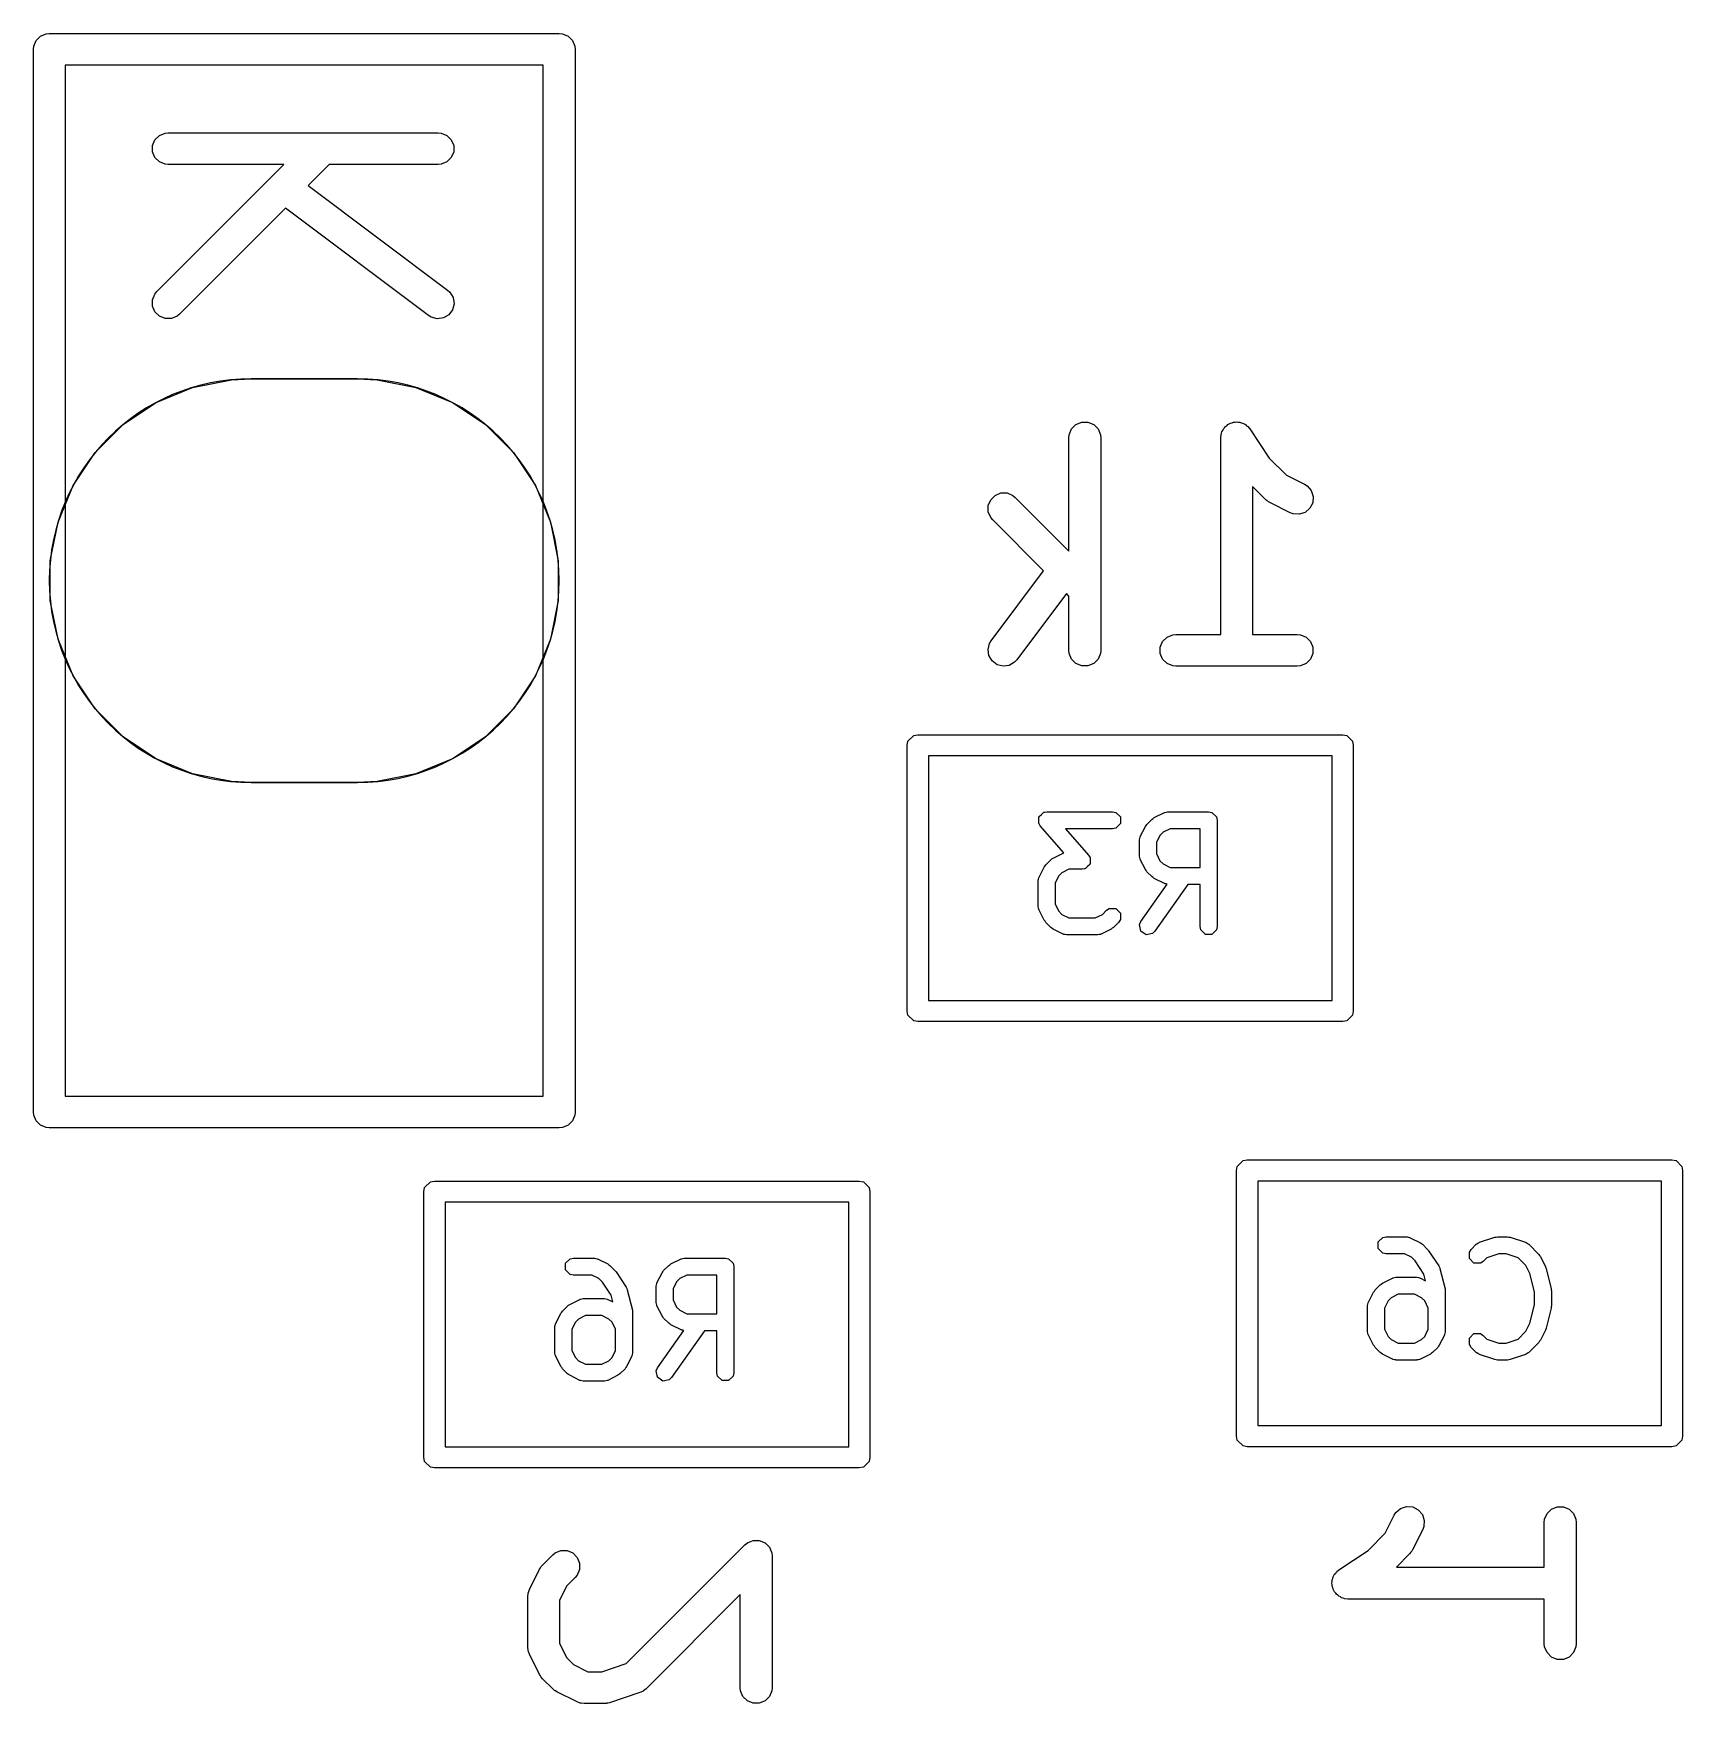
# Model space of a CAD drawing. Extents: x 0.25 to 2.5, y 0.08 to 2.24.
# Drawn here: x 0.627 to 0.9326, y 1.792 to 2.1014 of the extents above; entities that cross this region are included whole.
import ezdxf

# ---------------------------------------------------------------- set-up
doc = ezdxf.new("R2010")
doc.units = 0
doc.header["$MEASUREMENT"] = 0
doc.layers.add('BLACK', color=7, linetype='CONTINUOUS')

msp = doc.modelspace()

# ---------------------------------------------------------------- linework, layer by layer
at = {"layer": 'BLACK', "linetype": 'CONTINUOUS'}
for p, q in [((0.62747, 2.10007), (0.62828, 2.10088)), ((0.62828, 2.10088), (0.62935, 2.10132)), ((0.62935, 2.10132), (0.62992, 2.10138)), ((0.62992, 2.10138), (0.72441, 2.10138)), ((0.72441, 2.10138), (0.72499, 2.10132)), ((0.72499, 2.10132), (0.72605, 2.10088)), ((0.72605, 2.10088), (0.72686, 2.10007)), ((0.62697, 2.09843), (0.62703, 2.099)), ((0.62697, 1.90157), (0.62697, 2.09843)), ((0.62703, 2.099), (0.62747, 2.10007)), ((0.72686, 2.10007), (0.72731, 2.099)), ((0.72731, 2.099), (0.72736, 2.09843)), ((0.72736, 2.09843), (0.72736, 1.90157)), ((0.63287, 2.09547), (0.63287, 1.90453)), ((0.72146, 2.09547), (0.63287, 2.09547)), ((0.72146, 1.90453), (0.72146, 2.09547)), ((0.6495, 2.08166), (0.65032, 2.08248)), ((0.65032, 2.08248), (0.65138, 2.08292)), ((0.65138, 2.08292), (0.65196, 2.08298)), ((0.65196, 2.08298), (0.70196, 2.08298)), ((0.70196, 2.08298), (0.70253, 2.08292)), ((0.70253, 2.08292), (0.7036, 2.08248)), ((0.7036, 2.08248), (0.70441, 2.08166)), ((0.64906, 2.0806), (0.6495, 2.08166)), ((0.64906, 2.07945), (0.64906, 2.0806)), ((0.6495, 2.07838), (0.64906, 2.07945)), ((0.70441, 2.08166), (0.70485, 2.0806)), ((0.70485, 2.07945), (0.70441, 2.07838)), ((0.70485, 2.0806), (0.70485, 2.07945)), ((0.65032, 2.07757), (0.6495, 2.07838)), ((0.64987, 2.05354), (0.6734, 2.07707)), ((0.65138, 2.07713), (0.65032, 2.07757)), ((0.65196, 2.07707), (0.65138, 2.07713)), ((0.6734, 2.07707), (0.65196, 2.07707)), ((0.68175, 2.07707), (0.67788, 2.0732)), ((0.70196, 2.07707), (0.68175, 2.07707)), ((0.70253, 2.07713), (0.70196, 2.07707)), ((0.7036, 2.07757), (0.70253, 2.07713)), ((0.70441, 2.07838), (0.7036, 2.07757)), ((0.67788, 2.0732), (0.70373, 2.05382)), ((0.67366, 2.06898), (0.65405, 2.04937)), ((0.70019, 2.04909), (0.67366, 2.06898)), ((0.64906, 2.05203), (0.6495, 2.05309)), ((0.64906, 2.05088), (0.64906, 2.05203)), ((0.6495, 2.05309), (0.64987, 2.05354)), ((0.70373, 2.05382), (0.70416, 2.05342)), ((0.70416, 2.05342), (0.70474, 2.05243)), ((0.70474, 2.05243), (0.70491, 2.05129)), ((0.6495, 2.04981), (0.64906, 2.05088)), ((0.65032, 2.049), (0.6495, 2.04981)), ((0.65138, 2.04856), (0.65032, 2.049)), ((0.65253, 2.04856), (0.65138, 2.04856)), ((0.6536, 2.049), (0.65253, 2.04856)), ((0.65405, 2.04937), (0.6536, 2.049)), ((0.70068, 2.04879), (0.70019, 2.04909)), ((0.7018, 2.0485), (0.70068, 2.04879)), ((0.70294, 2.04867), (0.7018, 2.0485)), ((0.70393, 2.04925), (0.70294, 2.04867)), ((0.70462, 2.05018), (0.70393, 2.04925)), ((0.70491, 2.05129), (0.70462, 2.05018)), ((0.65647, 2.03579), (0.66366, 2.03722)), ((0.66366, 2.03722), (0.66732, 2.0374)), ((0.66732, 2.0374), (0.68701, 2.0374)), ((0.68701, 2.0374), (0.66732, 2.0374)), ((0.68701, 2.0374), (0.69067, 2.03722)), ((0.69067, 2.03722), (0.69786, 2.03579)), ((0.6436, 2.02891), (0.64969, 2.03299)), ((0.64969, 2.03299), (0.65647, 2.03579)), ((0.69786, 2.03579), (0.70464, 2.03299)), ((0.70464, 2.03299), (0.71074, 2.02891)), ((0.63841, 2.02373), (0.6436, 2.02891)), ((0.71074, 2.02891), (0.71592, 2.02373)), ((0.81886, 2.02646), (0.81892, 2.02704)), ((0.81892, 2.02704), (0.81936, 2.0281)), ((0.81936, 2.0281), (0.82017, 2.02892)), ((0.82017, 2.02892), (0.82124, 2.02936)), ((0.82124, 2.02936), (0.82239, 2.02936)), ((0.82239, 2.02936), (0.82345, 2.02892)), ((0.82345, 2.02892), (0.82427, 2.0281)), ((0.82427, 2.0281), (0.82471, 2.02704)), ((0.82471, 2.02704), (0.82477, 2.02646)), ((0.84698, 2.02647), (0.84704, 2.02704)), ((0.84704, 2.02704), (0.84715, 2.02731)), ((0.84715, 2.02731), (0.84721, 2.0276)), ((0.84721, 2.0276), (0.84737, 2.02784)), ((0.84737, 2.02784), (0.84748, 2.0281)), ((0.84748, 2.0281), (0.84769, 2.02831)), ((0.84769, 2.02831), (0.84785, 2.02855)), ((0.84785, 2.02855), (0.84809, 2.02871)), ((0.84809, 2.02871), (0.8483, 2.02892)), ((0.8483, 2.02892), (0.84857, 2.02903)), ((0.84857, 2.02903), (0.84881, 2.02919)), ((0.84881, 2.02919), (0.84909, 2.02925)), ((0.84909, 2.02925), (0.84936, 2.02936)), ((0.84936, 2.02936), (0.84965, 2.02936)), ((0.84965, 2.02936), (0.84994, 2.02942)), ((0.84994, 2.02942), (0.85022, 2.02936)), ((0.85022, 2.02936), (0.85051, 2.02936)), ((0.85051, 2.02936), (0.85078, 2.02925)), ((0.85078, 2.02925), (0.85107, 2.02919)), ((0.85107, 2.02919), (0.85131, 2.02903)), ((0.85131, 2.02903), (0.85158, 2.02892)), ((0.85158, 2.02892), (0.85178, 2.02871)), ((0.85178, 2.02871), (0.85203, 2.02855)), ((0.85203, 2.02855), (0.85239, 2.02811)), ((0.85239, 2.02811), (0.85239, 2.0281)), ((0.85239, 2.0281), (0.85239, 2.0281)), ((0.85239, 2.0281), (0.85239, 2.0281)), ((0.85239, 2.0281), (0.85598, 2.02272)), ((0.63434, 2.01763), (0.63841, 2.02373)), ((0.71592, 2.02373), (0.71999, 2.01763)), ((0.81886, 2.00547), (0.81886, 2.02646)), ((0.82477, 2.02646), (0.82477, 1.98709)), ((0.84698, 2.02646), (0.84698, 2.02647)), ((0.84698, 2.02647), (0.84698, 2.02647)), ((0.84698, 2.02647), (0.84698, 2.02647)), ((0.84698, 1.99005), (0.84698, 2.02646)), ((0.85598, 2.02272), (0.85918, 2.01952)), ((0.63153, 2.01086), (0.63434, 2.01763)), ((0.71999, 2.01763), (0.7228, 2.01086)), ((0.85535, 2.015), (0.85289, 2.01746)), ((0.85289, 2.01746), (0.85289, 1.99005)), ((0.85918, 2.01952), (0.8625, 2.01786)), ((0.8625, 2.01786), (0.86299, 2.01755)), ((0.86299, 2.01755), (0.86375, 2.01668)), ((0.80392, 2.01392), (0.80436, 2.01498)), ((0.80436, 2.01498), (0.80518, 2.0158)), ((0.80518, 2.0158), (0.80624, 2.01624)), ((0.80624, 2.01624), (0.80739, 2.01624)), ((0.80739, 2.01624), (0.80846, 2.0158)), ((0.80846, 2.0158), (0.8089, 2.01543)), ((0.8089, 2.01543), (0.81886, 2.00547)), ((0.85557, 2.01482), (0.85535, 2.015)), ((0.85562, 2.01476), (0.85557, 2.01482)), ((0.85571, 2.0147), (0.85562, 2.01476)), ((0.85579, 2.01463), (0.85571, 2.0147)), ((0.85587, 2.0146), (0.85579, 2.01463)), ((0.85611, 2.01445), (0.85587, 2.0146)), ((0.85986, 2.01257), (0.85611, 2.01445)), ((0.86403, 2.01444), (0.86352, 2.0134)), ((0.86375, 2.01668), (0.86411, 2.01558)), ((0.86411, 2.01558), (0.86403, 2.01444)), ((0.80392, 2.01276), (0.80392, 2.01392)), ((0.80436, 2.0117), (0.80392, 2.01276)), ((0.80473, 2.01125), (0.80436, 2.0117)), ((0.81417, 2.00181), (0.80473, 2.01125)), ((0.8604, 2.01237), (0.85986, 2.01257)), ((0.86155, 2.01229), (0.8604, 2.01237)), ((0.86265, 2.01265), (0.86155, 2.01229)), ((0.86352, 2.0134), (0.86265, 2.01265)), ((0.6301, 2.00367), (0.63153, 2.01086)), ((0.7228, 2.01086), (0.72423, 2.00367)), ((0.6301, 1.99633), (0.6301, 2.00367)), ((0.72423, 2.00367), (0.72423, 1.99633)), ((0.80445, 1.98887), (0.81417, 2.00181)), ((0.63153, 1.98914), (0.6301, 1.99633)), ((0.72423, 1.99633), (0.7228, 1.98914)), ((0.81838, 1.9976), (0.80918, 1.98532)), ((0.81886, 1.99712), (0.81838, 1.9976)), ((0.81886, 1.98709), (0.81886, 1.99712)), ((0.83623, 1.98873), (0.83705, 1.98955)), ((0.83705, 1.98955), (0.83811, 1.98999)), ((0.83811, 1.98999), (0.83869, 1.99005)), ((0.83869, 1.99005), (0.84698, 1.99005)), ((0.85289, 1.99005), (0.86118, 1.99005)), ((0.86118, 1.99005), (0.86176, 1.98999)), ((0.86176, 1.98999), (0.86282, 1.98955)), ((0.86282, 1.98955), (0.86364, 1.98873)), ((0.63434, 1.98237), (0.63153, 1.98914)), ((0.7228, 1.98914), (0.71999, 1.98237)), ((0.80387, 1.98725), (0.80415, 1.98837)), ((0.80403, 1.98611), (0.80387, 1.98725)), ((0.80415, 1.98837), (0.80445, 1.98887)), ((0.81892, 1.98652), (0.81886, 1.98709)), ((0.81936, 1.98545), (0.81892, 1.98652)), ((0.82471, 1.98652), (0.82427, 1.98545)), ((0.82477, 1.98709), (0.82471, 1.98652)), ((0.83579, 1.98767), (0.83623, 1.98873)), ((0.83579, 1.98652), (0.83579, 1.98767)), ((0.83623, 1.98545), (0.83579, 1.98652)), ((0.86364, 1.98873), (0.86408, 1.98767)), ((0.86408, 1.98652), (0.86364, 1.98545)), ((0.86408, 1.98767), (0.86408, 1.98652)), ((0.80462, 1.98512), (0.80403, 1.98611)), ((0.80554, 1.98443), (0.80462, 1.98512)), ((0.80666, 1.98415), (0.80554, 1.98443)), ((0.8078, 1.98431), (0.80666, 1.98415)), ((0.80879, 1.9849), (0.8078, 1.98431)), ((0.80918, 1.98532), (0.80879, 1.9849)), ((0.82017, 1.98464), (0.81936, 1.98545)), ((0.82124, 1.9842), (0.82017, 1.98464)), ((0.82239, 1.9842), (0.82124, 1.9842)), ((0.82345, 1.98464), (0.82239, 1.9842)), ((0.82427, 1.98545), (0.82345, 1.98464)), ((0.83705, 1.98464), (0.83623, 1.98545)), ((0.83811, 1.9842), (0.83705, 1.98464)), ((0.83869, 1.98414), (0.83811, 1.9842)), ((0.86118, 1.98414), (0.83869, 1.98414)), ((0.86176, 1.9842), (0.86118, 1.98414)), ((0.86282, 1.98464), (0.86176, 1.9842)), ((0.86364, 1.98545), (0.86282, 1.98464)), ((0.63841, 1.97627), (0.63434, 1.98237)), ((0.71999, 1.98237), (0.71592, 1.97627)), ((0.6436, 1.97109), (0.63841, 1.97627)), ((0.71592, 1.97627), (0.71074, 1.97109)), ((0.64969, 1.96701), (0.6436, 1.97109)), ((0.71074, 1.97109), (0.70464, 1.96701)), ((0.78903, 1.97024), (0.79009, 1.97131)), ((0.79009, 1.97131), (0.79085, 1.97146)), ((0.79085, 1.97146), (0.86959, 1.97146)), ((0.86959, 1.97146), (0.87034, 1.97131)), ((0.87034, 1.97131), (0.87141, 1.97024)), ((0.78888, 1.96949), (0.78903, 1.97024)), ((0.78888, 1.92028), (0.78888, 1.96949)), ((0.87141, 1.97024), (0.87156, 1.96949)), ((0.87156, 1.96949), (0.87156, 1.92028)), ((0.65647, 1.96421), (0.64969, 1.96701)), ((0.70464, 1.96701), (0.69786, 1.96421)), ((0.79281, 1.96752), (0.79281, 1.92224)), ((0.86762, 1.96752), (0.79281, 1.96752)), ((0.86762, 1.92224), (0.86762, 1.96752)), ((0.66366, 1.96278), (0.65647, 1.96421)), ((0.66732, 1.9626), (0.66366, 1.96278)), ((0.68701, 1.9626), (0.66732, 1.9626)), ((0.66732, 1.9626), (0.68701, 1.9626)), ((0.69067, 1.96278), (0.68701, 1.9626)), ((0.69786, 1.96421), (0.69067, 1.96278)), ((0.81326, 1.95512), (0.81329, 1.95567)), ((0.81329, 1.95623), (0.81333, 1.95627)), ((0.81329, 1.95567), (0.81329, 1.95623)), ((0.81333, 1.95627), (0.81334, 1.95632)), ((0.81334, 1.95632), (0.81376, 1.95669)), ((0.81376, 1.95669), (0.81415, 1.95708)), ((0.81415, 1.95708), (0.81422, 1.95709)), ((0.81422, 1.95709), (0.81425, 1.95712)), ((0.81425, 1.95712), (0.81431, 1.95711)), ((0.81431, 1.95711), (0.81475, 1.9572)), ((0.81475, 1.9572), (0.82694, 1.9572)), ((0.82694, 1.9572), (0.82754, 1.95708)), ((0.82754, 1.95708), (0.82839, 1.95623)), ((0.82839, 1.95623), (0.82839, 1.95502)), ((0.83332, 1.95486), (0.83426, 1.9558)), ((0.83426, 1.9558), (0.83447, 1.95594)), ((0.83447, 1.95594), (0.83467, 1.9561)), ((0.83467, 1.9561), (0.83654, 1.95703)), ((0.83654, 1.95703), (0.83662, 1.95705)), ((0.83662, 1.95705), (0.83664, 1.95708)), ((0.83664, 1.95708), (0.83689, 1.95713)), ((0.83689, 1.95713), (0.83714, 1.95719)), ((0.83714, 1.95719), (0.83717, 1.95718)), ((0.83717, 1.95718), (0.83725, 1.9572)), ((0.83725, 1.9572), (0.84475, 1.9572)), ((0.84475, 1.9572), (0.84535, 1.95708)), ((0.84535, 1.95708), (0.8462, 1.95623)), ((0.8462, 1.95623), (0.84632, 1.95562)), ((0.84632, 1.95562), (0.84632, 1.93594)), ((0.81329, 1.95506), (0.81326, 1.95512)), ((0.81329, 1.95502), (0.81329, 1.95506)), ((0.81334, 1.95498), (0.81329, 1.95502)), ((0.81356, 1.95459), (0.81334, 1.95498)), ((0.81794, 1.94959), (0.81356, 1.95459)), ((0.82694, 1.95405), (0.81822, 1.95405)), ((0.81822, 1.95405), (0.8225, 1.94916)), ((0.82754, 1.95417), (0.82694, 1.95405)), ((0.82839, 1.95502), (0.82754, 1.95417)), ((0.83199, 1.95223), (0.83204, 1.95248)), ((0.83204, 1.95248), (0.83207, 1.9525)), ((0.83207, 1.9525), (0.83209, 1.95258)), ((0.83209, 1.95258), (0.83303, 1.95445)), ((0.83303, 1.95445), (0.83318, 1.95465)), ((0.83318, 1.95465), (0.83332, 1.95486)), ((0.83573, 1.95282), (0.83507, 1.9515)), ((0.8363, 1.95339), (0.83573, 1.95282)), ((0.83762, 1.95405), (0.8363, 1.95339)), ((0.84317, 1.95405), (0.83762, 1.95405)), ((0.84317, 1.94689), (0.84317, 1.95405)), ((0.81592, 1.9486), (0.81779, 1.94953)), ((0.81779, 1.94953), (0.81787, 1.94955)), ((0.81787, 1.94955), (0.8179, 1.94958)), ((0.8179, 1.94958), (0.81794, 1.94959)), ((0.83192, 1.95187), (0.83194, 1.95195)), ((0.83192, 1.94906), (0.83192, 1.95187)), ((0.83193, 1.95199), (0.83199, 1.95223)), ((0.83194, 1.95195), (0.83193, 1.95199)), ((0.83507, 1.9515), (0.83507, 1.94943)), ((0.83507, 1.94943), (0.83573, 1.94812)), ((0.81334, 1.94508), (0.81428, 1.94695)), ((0.81428, 1.94695), (0.81443, 1.94715)), ((0.81443, 1.94715), (0.81457, 1.94736)), ((0.81457, 1.94736), (0.81551, 1.9483)), ((0.81551, 1.9483), (0.81572, 1.94844)), ((0.81572, 1.94844), (0.81592, 1.9486)), ((0.81887, 1.94655), (0.81756, 1.94589)), ((0.82131, 1.94655), (0.81887, 1.94655)), ((0.82175, 1.94664), (0.82131, 1.94655)), ((0.82182, 1.94663), (0.82175, 1.94664)), ((0.82184, 1.94666), (0.82182, 1.94663)), ((0.82191, 1.94667), (0.82184, 1.94666)), ((0.82231, 1.94706), (0.82191, 1.94667)), ((0.82272, 1.94743), (0.82231, 1.94706)), ((0.8225, 1.94916), (0.82272, 1.94877)), ((0.82272, 1.94877), (0.82277, 1.94873)), ((0.82273, 1.94748), (0.82272, 1.94743)), ((0.82277, 1.94752), (0.82273, 1.94748)), ((0.82277, 1.94873), (0.82277, 1.94869)), ((0.82277, 1.94869), (0.8228, 1.94863)), ((0.8228, 1.94863), (0.82277, 1.94808)), ((0.82277, 1.94808), (0.82277, 1.94752)), ((0.83194, 1.94898), (0.83192, 1.94906)), ((0.83193, 1.94895), (0.83194, 1.94898)), ((0.83199, 1.94871), (0.83193, 1.94895)), ((0.83204, 1.94846), (0.83199, 1.94871)), ((0.83207, 1.94843), (0.83204, 1.94846)), ((0.83209, 1.94836), (0.83207, 1.94843)), ((0.83303, 1.94648), (0.83209, 1.94836)), ((0.83318, 1.94628), (0.83303, 1.94648)), ((0.83332, 1.94607), (0.83318, 1.94628)), ((0.83573, 1.94812), (0.8363, 1.94754)), ((0.8363, 1.94754), (0.83762, 1.94689)), ((0.83762, 1.94689), (0.84317, 1.94689)), ((0.81317, 1.94438), (0.81319, 1.94445)), ((0.81317, 1.93969), (0.81317, 1.94438)), ((0.81318, 1.94449), (0.81325, 1.94473)), ((0.81319, 1.94445), (0.81318, 1.94449)), ((0.81325, 1.94473), (0.81329, 1.94498)), ((0.81329, 1.94498), (0.81332, 1.945)), ((0.81332, 1.945), (0.81334, 1.94508)), ((0.81698, 1.94532), (0.81632, 1.944)), ((0.81632, 1.944), (0.81632, 1.94006)), ((0.81756, 1.94589), (0.81698, 1.94532)), ((0.83221, 1.93684), (0.83705, 1.94376)), ((0.83426, 1.94514), (0.83332, 1.94607)), ((0.83447, 1.945), (0.83426, 1.94514)), ((0.83467, 1.94484), (0.83447, 1.945)), ((0.83654, 1.9439), (0.83467, 1.94484)), ((0.84088, 1.94374), (0.83479, 1.93504)), ((0.83662, 1.94388), (0.83654, 1.9439)), ((0.83664, 1.94386), (0.83662, 1.94388)), ((0.83689, 1.94381), (0.83664, 1.94386)), ((0.83705, 1.94376), (0.83689, 1.94381)), ((0.84317, 1.94374), (0.84088, 1.94374)), ((0.84317, 1.93594), (0.84317, 1.94374)), ((0.81632, 1.94006), (0.81698, 1.93875)), ((0.81319, 1.93961), (0.81317, 1.93969)), ((0.81318, 1.93958), (0.81319, 1.93961)), ((0.81325, 1.93933), (0.81318, 1.93958)), ((0.81329, 1.93909), (0.81325, 1.93933)), ((0.81332, 1.93906), (0.81329, 1.93909)), ((0.81334, 1.93898), (0.81332, 1.93906)), ((0.81428, 1.93711), (0.81334, 1.93898)), ((0.81443, 1.93691), (0.81428, 1.93711)), ((0.81457, 1.9367), (0.81443, 1.93691)), ((0.81698, 1.93875), (0.81756, 1.93817)), ((0.81756, 1.93817), (0.81887, 1.93751)), ((0.81887, 1.93751), (0.82375, 1.93751)), ((0.82375, 1.93751), (0.82507, 1.93817)), ((0.82507, 1.93817), (0.82582, 1.93893)), ((0.82582, 1.93893), (0.82633, 1.93927)), ((0.82633, 1.93927), (0.82754, 1.93927)), ((0.82754, 1.93927), (0.82839, 1.93842)), ((0.82839, 1.93721), (0.82805, 1.9367)), ((0.82839, 1.93842), (0.82839, 1.93721)), ((0.83196, 1.93628), (0.83221, 1.93684)), ((0.81551, 1.93576), (0.81457, 1.9367)), ((0.81572, 1.93562), (0.81551, 1.93576)), ((0.81592, 1.93547), (0.81572, 1.93562)), ((0.81779, 1.93453), (0.81592, 1.93547)), ((0.81787, 1.93451), (0.81779, 1.93453)), ((0.8179, 1.93448), (0.81787, 1.93451)), ((0.81814, 1.93443), (0.8179, 1.93448)), ((0.81839, 1.93437), (0.81814, 1.93443)), ((0.81842, 1.93438), (0.81839, 1.93437)), ((0.8185, 1.93436), (0.81842, 1.93438)), ((0.82412, 1.93436), (0.8185, 1.93436)), ((0.8242, 1.93438), (0.82412, 1.93436)), ((0.82424, 1.93437), (0.8242, 1.93438)), ((0.82448, 1.93443), (0.82424, 1.93437)), ((0.82473, 1.93448), (0.82448, 1.93443)), ((0.82475, 1.93451), (0.82473, 1.93448)), ((0.82483, 1.93453), (0.82475, 1.93451)), ((0.8267, 1.93547), (0.82483, 1.93453)), ((0.8269, 1.93562), (0.8267, 1.93547)), ((0.82711, 1.93576), (0.8269, 1.93562)), ((0.82805, 1.9367), (0.82711, 1.93576)), ((0.83217, 1.93509), (0.83196, 1.93628)), ((0.83316, 1.9344), (0.83217, 1.93509)), ((0.83434, 1.93461), (0.83316, 1.9344)), ((0.83479, 1.93504), (0.83434, 1.93461)), ((0.84329, 1.93534), (0.84317, 1.93594)), ((0.84414, 1.93448), (0.84329, 1.93534)), ((0.84535, 1.93448), (0.84414, 1.93448)), ((0.8462, 1.93534), (0.84535, 1.93448)), ((0.84632, 1.93594), (0.8462, 1.93534)), ((0.79281, 1.92224), (0.86762, 1.92224)), ((0.78903, 1.91952), (0.78888, 1.92028)), ((0.79009, 1.91846), (0.78903, 1.91952)), ((0.79085, 1.91831), (0.79009, 1.91846)), ((0.86959, 1.91831), (0.79085, 1.91831)), ((0.87034, 1.91846), (0.86959, 1.91831)), ((0.87141, 1.91952), (0.87034, 1.91846)), ((0.87156, 1.92028), (0.87141, 1.91952)), ((0.63287, 1.90453), (0.72146, 1.90453)), ((0.62703, 1.901), (0.62697, 1.90157)), ((0.62747, 1.89993), (0.62703, 1.901)), ((0.62828, 1.89912), (0.62747, 1.89993)), ((0.72686, 1.89993), (0.72605, 1.89912)), ((0.72731, 1.901), (0.72686, 1.89993)), ((0.72736, 1.90157), (0.72731, 1.901)), ((0.62935, 1.89868), (0.62828, 1.89912)), ((0.62992, 1.89862), (0.62935, 1.89868)), ((0.72441, 1.89862), (0.62992, 1.89862)), ((0.72499, 1.89868), (0.72441, 1.89862)), ((0.72605, 1.89912), (0.72499, 1.89868)), ((0.8499, 1.89075), (0.85005, 1.8915)), ((0.8499, 1.84154), (0.8499, 1.89075)), ((0.85005, 1.8915), (0.85112, 1.89257)), ((0.85112, 1.89257), (0.85187, 1.89272)), ((0.85187, 1.89272), (0.93061, 1.89272)), ((0.93061, 1.89272), (0.93136, 1.89257)), ((0.93136, 1.89257), (0.93243, 1.8915)), ((0.93243, 1.8915), (0.93258, 1.89075)), ((0.93258, 1.89075), (0.93258, 1.84154)), ((0.69931, 1.88681), (0.69946, 1.88756)), ((0.69946, 1.88756), (0.70053, 1.88863)), ((0.70053, 1.88863), (0.70128, 1.88878)), ((0.70128, 1.88878), (0.78002, 1.88878)), ((0.78002, 1.88878), (0.78077, 1.88863)), ((0.78077, 1.88863), (0.78184, 1.88756)), ((0.78184, 1.88756), (0.78199, 1.88681)), ((0.85384, 1.88878), (0.85384, 1.8435)), ((0.92864, 1.88878), (0.85384, 1.88878)), ((0.92864, 1.8435), (0.92864, 1.88878)), ((0.69931, 1.8376), (0.69931, 1.88681)), ((0.70325, 1.88484), (0.70325, 1.83957)), ((0.77805, 1.88484), (0.70325, 1.88484)), ((0.77805, 1.83957), (0.77805, 1.88484)), ((0.78199, 1.88681), (0.78199, 1.8376)), ((0.87619, 1.87749), (0.87705, 1.87834)), ((0.87705, 1.87834), (0.87765, 1.87846)), ((0.87765, 1.87846), (0.8814, 1.87846)), ((0.8814, 1.87846), (0.88147, 1.87844)), ((0.88147, 1.87844), (0.88151, 1.87845)), ((0.88151, 1.87845), (0.88175, 1.87839)), ((0.88175, 1.87839), (0.882, 1.87834)), ((0.882, 1.87834), (0.88203, 1.87831)), ((0.88203, 1.87831), (0.8821, 1.87829)), ((0.8821, 1.87829), (0.88398, 1.87736)), ((0.89496, 1.87744), (0.89777, 1.87838)), ((0.89777, 1.87838), (0.89802, 1.87841)), ((0.89802, 1.87841), (0.89827, 1.87846)), ((0.89827, 1.87846), (0.90015, 1.87846)), ((0.90015, 1.87846), (0.90039, 1.87841)), ((0.90039, 1.87841), (0.90064, 1.87838)), ((0.90064, 1.87838), (0.90346, 1.87744)), ((0.87619, 1.87628), (0.87619, 1.87749)), ((0.87705, 1.87543), (0.87619, 1.87628)), ((0.87765, 1.87531), (0.87705, 1.87543)), ((0.88103, 1.87531), (0.87765, 1.87531)), ((0.88234, 1.87465), (0.88103, 1.87531)), ((0.88398, 1.87736), (0.88418, 1.8772)), ((0.88418, 1.8772), (0.88439, 1.87706)), ((0.88439, 1.87706), (0.88532, 1.87612)), ((0.88532, 1.87612), (0.88541, 1.87599)), ((0.88541, 1.87599), (0.88552, 1.87588)), ((0.88552, 1.87588), (0.88739, 1.87307)), ((0.89307, 1.87561), (0.89341, 1.87612)), ((0.89307, 1.87441), (0.89307, 1.87561)), ((0.89341, 1.87612), (0.89434, 1.87706)), ((0.89434, 1.87706), (0.89441, 1.8771)), ((0.89441, 1.8771), (0.89443, 1.87714)), ((0.89443, 1.87714), (0.89465, 1.87726)), ((0.89465, 1.87726), (0.89486, 1.8774)), ((0.89486, 1.8774), (0.89489, 1.8774)), ((0.89489, 1.8774), (0.89496, 1.87744)), ((0.89853, 1.87531), (0.89631, 1.87457)), ((0.89989, 1.87531), (0.89853, 1.87531)), ((0.90211, 1.87457), (0.89989, 1.87531)), ((0.90346, 1.87744), (0.90352, 1.8774)), ((0.90352, 1.8774), (0.90356, 1.8774)), ((0.90356, 1.8774), (0.90377, 1.87726)), ((0.90377, 1.87726), (0.90399, 1.87714)), ((0.90399, 1.87714), (0.90401, 1.8771)), ((0.90401, 1.8771), (0.90407, 1.87706)), ((0.90407, 1.87706), (0.90595, 1.87519)), ((0.90595, 1.87519), (0.90609, 1.87498)), ((0.90609, 1.87498), (0.90624, 1.87478)), ((0.7256, 1.87355), (0.72645, 1.8744)), ((0.7256, 1.87234), (0.7256, 1.87355)), ((0.72645, 1.87149), (0.7256, 1.87234)), ((0.72645, 1.8744), (0.72706, 1.87452)), ((0.72706, 1.87452), (0.73081, 1.87452)), ((0.73081, 1.87452), (0.73088, 1.87451)), ((0.73088, 1.87451), (0.73092, 1.87452)), ((0.73092, 1.87452), (0.73116, 1.87445)), ((0.73116, 1.87445), (0.73141, 1.8744)), ((0.73141, 1.8744), (0.73144, 1.87438)), ((0.73144, 1.87438), (0.73151, 1.87436)), ((0.73151, 1.87436), (0.73339, 1.87342)), ((0.73339, 1.87342), (0.73359, 1.87326)), ((0.73359, 1.87326), (0.7338, 1.87312)), ((0.7338, 1.87312), (0.73473, 1.87219)), ((0.73473, 1.87219), (0.73482, 1.87206)), ((0.73482, 1.87206), (0.73493, 1.87195)), ((0.73493, 1.87195), (0.7368, 1.86913)), ((0.74346, 1.87178), (0.74361, 1.87198)), ((0.74361, 1.87198), (0.74375, 1.87219)), ((0.74375, 1.87219), (0.74469, 1.87312)), ((0.74469, 1.87312), (0.7449, 1.87326)), ((0.7449, 1.87326), (0.7451, 1.87342)), ((0.7451, 1.87342), (0.74698, 1.87436)), ((0.74698, 1.87436), (0.74705, 1.87438)), ((0.74705, 1.87438), (0.74708, 1.8744)), ((0.74708, 1.8744), (0.74732, 1.87445)), ((0.74732, 1.87445), (0.74757, 1.87452)), ((0.74757, 1.87452), (0.7476, 1.87451)), ((0.7476, 1.87451), (0.74768, 1.87452)), ((0.74768, 1.87452), (0.75518, 1.87452)), ((0.75518, 1.87452), (0.75578, 1.8744)), ((0.75578, 1.8744), (0.75663, 1.87355)), ((0.75663, 1.87355), (0.75675, 1.87295)), ((0.75675, 1.87295), (0.75675, 1.85326)), ((0.88299, 1.87401), (0.88234, 1.87465)), ((0.88462, 1.87155), (0.88299, 1.87401)), ((0.88739, 1.87307), (0.8875, 1.87282)), ((0.8875, 1.87282), (0.88761, 1.87258)), ((0.88761, 1.87258), (0.88855, 1.86883)), ((0.89392, 1.87355), (0.89307, 1.87441)), ((0.89512, 1.87355), (0.89392, 1.87355)), ((0.89563, 1.8739), (0.89512, 1.87355)), ((0.89631, 1.87457), (0.89563, 1.8739)), ((0.90354, 1.87314), (0.90211, 1.87457)), ((0.90428, 1.87165), (0.90354, 1.87314)), ((0.90624, 1.87478), (0.90718, 1.8729)), ((0.90718, 1.8729), (0.90722, 1.87273)), ((0.90722, 1.87273), (0.9073, 1.87258)), ((0.9073, 1.87258), (0.90823, 1.86883)), ((0.72706, 1.87137), (0.72645, 1.87149)), ((0.73044, 1.87137), (0.72706, 1.87137)), ((0.73175, 1.87072), (0.73044, 1.87137)), ((0.7324, 1.87007), (0.73175, 1.87072)), ((0.73403, 1.86761), (0.7324, 1.87007)), ((0.7368, 1.86913), (0.73691, 1.86889)), ((0.73691, 1.86889), (0.73702, 1.86864)), ((0.74236, 1.86931), (0.74243, 1.86955)), ((0.74237, 1.86927), (0.74236, 1.86931)), ((0.74236, 1.8692), (0.74237, 1.86927)), ((0.74236, 1.86639), (0.74236, 1.8692)), ((0.74243, 1.86955), (0.74248, 1.8698)), ((0.74248, 1.8698), (0.7425, 1.86983)), ((0.7425, 1.86983), (0.74252, 1.8699)), ((0.74252, 1.8699), (0.74346, 1.87178)), ((0.74616, 1.87014), (0.74551, 1.86883)), ((0.74551, 1.86883), (0.74551, 1.86676)), ((0.74674, 1.87072), (0.74616, 1.87014)), ((0.74805, 1.87137), (0.74674, 1.87072)), ((0.7536, 1.87137), (0.74805, 1.87137)), ((0.7536, 1.86421), (0.7536, 1.87137)), ((0.8756, 1.86862), (0.87653, 1.86956)), ((0.87653, 1.86956), (0.87674, 1.8697)), ((0.87674, 1.8697), (0.87694, 1.86986)), ((0.87694, 1.86986), (0.87882, 1.87079)), ((0.87882, 1.87079), (0.87889, 1.87081)), ((0.87889, 1.87081), (0.87892, 1.87084)), ((0.87892, 1.87084), (0.87917, 1.87089)), ((0.87917, 1.87089), (0.87941, 1.87096)), ((0.87941, 1.87096), (0.87945, 1.87094)), ((0.87945, 1.87094), (0.87952, 1.87096)), ((0.87952, 1.87096), (0.88327, 1.87096)), ((0.88327, 1.87096), (0.88335, 1.87094)), ((0.88335, 1.87094), (0.88338, 1.87096)), ((0.88338, 1.87096), (0.88363, 1.87089)), ((0.88363, 1.87089), (0.88387, 1.87084)), ((0.88387, 1.87084), (0.8839, 1.87081)), ((0.8839, 1.87081), (0.88398, 1.87079)), ((0.88398, 1.87079), (0.88493, 1.87032)), ((0.88493, 1.87032), (0.88462, 1.87155)), ((0.88855, 1.86883), (0.88856, 1.86864)), ((0.90513, 1.86825), (0.90428, 1.87165)), ((0.90823, 1.86883), (0.90824, 1.86864)), ((0.72594, 1.86562), (0.72615, 1.86576)), ((0.72615, 1.86576), (0.72635, 1.86592)), ((0.72635, 1.86592), (0.72823, 1.86686)), ((0.72823, 1.86686), (0.7283, 1.86688)), ((0.7283, 1.86688), (0.72833, 1.8669)), ((0.72833, 1.8669), (0.72858, 1.86695)), ((0.72858, 1.86695), (0.72882, 1.86702)), ((0.72882, 1.86702), (0.72885, 1.86701)), ((0.72885, 1.86701), (0.72893, 1.86702)), ((0.72893, 1.86702), (0.73268, 1.86702)), ((0.73268, 1.86702), (0.73276, 1.86701)), ((0.73276, 1.86701), (0.73279, 1.86702)), ((0.73279, 1.86702), (0.73304, 1.86695)), ((0.73304, 1.86695), (0.73328, 1.8669)), ((0.73328, 1.8669), (0.73331, 1.86688)), ((0.73331, 1.86688), (0.73339, 1.86686)), ((0.73339, 1.86686), (0.73434, 1.86638)), ((0.73434, 1.86638), (0.73403, 1.86761)), ((0.73702, 1.86864), (0.73796, 1.86489)), ((0.74237, 1.86631), (0.74236, 1.86639)), ((0.74236, 1.86627), (0.74237, 1.86631)), ((0.74243, 1.86603), (0.74236, 1.86627)), ((0.74248, 1.86578), (0.74243, 1.86603)), ((0.7425, 1.86576), (0.74248, 1.86578)), ((0.74252, 1.86568), (0.7425, 1.86576)), ((0.74346, 1.86381), (0.74252, 1.86568)), ((0.74551, 1.86676), (0.74616, 1.86544)), ((0.8742, 1.86575), (0.87427, 1.86599)), ((0.87421, 1.86571), (0.8742, 1.86575)), ((0.8742, 1.86564), (0.87421, 1.86571)), ((0.87427, 1.86599), (0.87432, 1.86624)), ((0.87432, 1.86624), (0.87434, 1.86626)), ((0.87434, 1.86626), (0.87436, 1.86634)), ((0.87436, 1.86634), (0.8753, 1.86821)), ((0.8753, 1.86821), (0.87546, 1.86841)), ((0.87546, 1.86841), (0.8756, 1.86862)), ((0.878, 1.86658), (0.87735, 1.86526)), ((0.87858, 1.86715), (0.878, 1.86658)), ((0.87989, 1.86781), (0.87858, 1.86715)), ((0.8829, 1.86781), (0.87989, 1.86781)), ((0.88421, 1.86715), (0.8829, 1.86781)), ((0.88479, 1.86658), (0.88421, 1.86715)), ((0.88545, 1.86526), (0.88479, 1.86658)), ((0.88856, 1.86864), (0.8886, 1.86845)), ((0.8886, 1.86845), (0.8886, 1.86095)), ((0.90428, 1.86244), (0.90513, 1.86583)), ((0.90513, 1.86583), (0.90513, 1.86825)), ((0.90824, 1.86864), (0.90828, 1.86845)), ((0.90828, 1.86845), (0.90828, 1.86564)), ((0.72377, 1.8624), (0.72471, 1.86428)), ((0.72471, 1.86428), (0.72487, 1.86448)), ((0.72487, 1.86448), (0.72501, 1.86469)), ((0.72501, 1.86469), (0.72594, 1.86562)), ((0.72741, 1.86264), (0.72676, 1.86133)), ((0.72799, 1.86322), (0.72741, 1.86264)), ((0.7293, 1.86387), (0.72799, 1.86322)), ((0.73231, 1.86387), (0.7293, 1.86387)), ((0.73362, 1.86322), (0.73231, 1.86387)), ((0.7342, 1.86264), (0.73362, 1.86322)), ((0.73486, 1.86133), (0.7342, 1.86264)), ((0.73796, 1.86489), (0.73797, 1.8647)), ((0.73797, 1.8647), (0.73801, 1.86451)), ((0.73801, 1.86451), (0.73801, 1.85701)), ((0.74361, 1.86361), (0.74346, 1.86381)), ((0.74375, 1.8634), (0.74361, 1.86361)), ((0.74469, 1.86246), (0.74375, 1.8634)), ((0.74616, 1.86544), (0.74674, 1.86487)), ((0.74674, 1.86487), (0.74805, 1.86421)), ((0.74805, 1.86421), (0.7536, 1.86421)), ((0.8742, 1.86095), (0.8742, 1.86564)), ((0.87735, 1.86526), (0.87735, 1.86132)), ((0.88545, 1.86132), (0.88545, 1.86526)), ((0.90823, 1.86525), (0.9073, 1.8615)), ((0.90824, 1.86545), (0.90823, 1.86525)), ((0.90828, 1.86564), (0.90824, 1.86545)), ((0.72361, 1.86181), (0.72368, 1.86205)), ((0.72362, 1.86178), (0.72361, 1.86181)), ((0.72361, 1.8617), (0.72362, 1.86178)), ((0.72361, 1.85701), (0.72361, 1.8617)), ((0.72368, 1.86205), (0.72373, 1.8623)), ((0.72373, 1.8623), (0.72375, 1.86233)), ((0.72375, 1.86233), (0.72377, 1.8624)), ((0.72676, 1.86133), (0.72676, 1.85738)), ((0.73486, 1.85738), (0.73486, 1.86133)), ((0.74264, 1.85416), (0.74749, 1.86109)), ((0.7449, 1.86232), (0.74469, 1.86246)), ((0.7451, 1.86216), (0.7449, 1.86232)), ((0.74698, 1.86123), (0.7451, 1.86216)), ((0.75131, 1.86106), (0.74522, 1.85236)), ((0.74705, 1.86121), (0.74698, 1.86123)), ((0.74708, 1.86118), (0.74705, 1.86121)), ((0.74732, 1.86113), (0.74708, 1.86118)), ((0.74749, 1.86109), (0.74732, 1.86113)), ((0.7536, 1.86106), (0.75131, 1.86106)), ((0.7536, 1.85326), (0.7536, 1.86106)), ((0.87421, 1.86087), (0.8742, 1.86095)), ((0.8742, 1.86084), (0.87421, 1.86087)), ((0.87427, 1.86059), (0.8742, 1.86084)), ((0.87432, 1.86035), (0.87427, 1.86059)), ((0.87434, 1.86032), (0.87432, 1.86035)), ((0.87436, 1.86024), (0.87434, 1.86032)), ((0.8753, 1.85837), (0.87436, 1.86024)), ((0.87735, 1.86132), (0.878, 1.86001)), ((0.878, 1.86001), (0.87858, 1.85943)), ((0.88421, 1.85943), (0.88479, 1.86001)), ((0.88479, 1.86001), (0.88545, 1.86132)), ((0.88843, 1.86024), (0.88749, 1.85837)), ((0.88845, 1.86032), (0.88843, 1.86024)), ((0.88848, 1.86035), (0.88845, 1.86032)), ((0.88853, 1.86059), (0.88848, 1.86035)), ((0.88859, 1.86084), (0.88853, 1.86059)), ((0.8886, 1.86095), (0.88858, 1.86087)), ((0.88858, 1.86087), (0.88859, 1.86084)), ((0.89307, 1.85968), (0.89392, 1.86053)), ((0.89307, 1.85847), (0.89307, 1.85968)), ((0.89392, 1.86053), (0.89512, 1.86053)), ((0.89512, 1.86053), (0.89563, 1.86019)), ((0.89563, 1.86019), (0.89631, 1.85951)), ((0.89631, 1.85951), (0.89853, 1.85877)), ((0.89989, 1.85877), (0.90211, 1.85951)), ((0.90211, 1.85951), (0.90354, 1.86094)), ((0.90354, 1.86094), (0.90428, 1.86244)), ((0.90718, 1.86118), (0.90624, 1.85931)), ((0.90722, 1.86135), (0.90718, 1.86118)), ((0.9073, 1.8615), (0.90722, 1.86135)), ((0.72362, 1.85693), (0.72361, 1.85701)), ((0.72361, 1.8569), (0.72362, 1.85693)), ((0.72368, 1.85666), (0.72361, 1.8569)), ((0.72373, 1.85641), (0.72368, 1.85666)), ((0.72375, 1.85638), (0.72373, 1.85641)), ((0.72676, 1.85738), (0.72741, 1.85607)), ((0.7342, 1.85607), (0.73486, 1.85738)), ((0.73789, 1.85641), (0.73786, 1.85638)), ((0.73794, 1.85666), (0.73789, 1.85641)), ((0.738, 1.8569), (0.73794, 1.85666)), ((0.73801, 1.85701), (0.73799, 1.85693)), ((0.73799, 1.85693), (0.738, 1.8569)), ((0.87546, 1.85817), (0.8753, 1.85837)), ((0.8756, 1.85796), (0.87546, 1.85817)), ((0.87653, 1.85702), (0.8756, 1.85796)), ((0.87674, 1.85688), (0.87653, 1.85702)), ((0.87694, 1.85673), (0.87674, 1.85688)), ((0.87882, 1.85579), (0.87694, 1.85673)), ((0.87858, 1.85943), (0.87989, 1.85877)), ((0.87989, 1.85877), (0.8829, 1.85877)), ((0.8829, 1.85877), (0.88421, 1.85943)), ((0.88585, 1.85673), (0.88398, 1.85579)), ((0.88605, 1.85688), (0.88585, 1.85673)), ((0.88626, 1.85702), (0.88605, 1.85688)), ((0.8872, 1.85796), (0.88626, 1.85702)), ((0.88734, 1.85817), (0.8872, 1.85796)), ((0.88749, 1.85837), (0.88734, 1.85817)), ((0.89341, 1.85796), (0.89307, 1.85847)), ((0.89434, 1.85702), (0.89341, 1.85796)), ((0.89441, 1.85698), (0.89434, 1.85702)), ((0.89443, 1.85695), (0.89441, 1.85698)), ((0.89465, 1.85682), (0.89443, 1.85695)), ((0.89486, 1.85668), (0.89465, 1.85682)), ((0.89489, 1.85668), (0.89486, 1.85668)), ((0.89496, 1.85664), (0.89489, 1.85668)), ((0.89777, 1.8557), (0.89496, 1.85664)), ((0.89853, 1.85877), (0.89989, 1.85877)), ((0.90346, 1.85664), (0.90064, 1.8557)), ((0.90352, 1.85668), (0.90346, 1.85664)), ((0.90356, 1.85668), (0.90352, 1.85668)), ((0.90377, 1.85682), (0.90356, 1.85668)), ((0.90399, 1.85695), (0.90377, 1.85682)), ((0.90401, 1.85698), (0.90399, 1.85695)), ((0.90407, 1.85702), (0.90401, 1.85698)), ((0.90595, 1.8589), (0.90407, 1.85702)), ((0.90609, 1.85911), (0.90595, 1.8589)), ((0.90624, 1.85931), (0.90609, 1.85911)), ((0.72377, 1.85631), (0.72375, 1.85638)), ((0.72471, 1.85443), (0.72377, 1.85631)), ((0.72487, 1.85423), (0.72471, 1.85443)), ((0.72501, 1.85402), (0.72487, 1.85423)), ((0.72594, 1.85309), (0.72501, 1.85402)), ((0.72741, 1.85607), (0.72799, 1.85549)), ((0.72799, 1.85549), (0.7293, 1.85484)), ((0.7293, 1.85484), (0.73231, 1.85484)), ((0.73231, 1.85484), (0.73362, 1.85549)), ((0.73362, 1.85549), (0.7342, 1.85607)), ((0.73661, 1.85402), (0.73567, 1.85309)), ((0.73675, 1.85423), (0.73661, 1.85402)), ((0.7369, 1.85443), (0.73675, 1.85423)), ((0.73784, 1.85631), (0.7369, 1.85443)), ((0.73786, 1.85638), (0.73784, 1.85631)), ((0.74239, 1.8536), (0.74264, 1.85416)), ((0.7426, 1.85242), (0.74239, 1.8536)), ((0.87889, 1.85577), (0.87882, 1.85579)), ((0.87892, 1.85574), (0.87889, 1.85577)), ((0.87917, 1.85569), (0.87892, 1.85574)), ((0.87941, 1.85563), (0.87917, 1.85569)), ((0.87945, 1.85564), (0.87941, 1.85563)), ((0.87952, 1.85562), (0.87945, 1.85564)), ((0.88327, 1.85562), (0.87952, 1.85562)), ((0.88335, 1.85564), (0.88327, 1.85562)), ((0.88338, 1.85563), (0.88335, 1.85564)), ((0.88363, 1.85569), (0.88338, 1.85563)), ((0.88387, 1.85574), (0.88363, 1.85569)), ((0.8839, 1.85577), (0.88387, 1.85574)), ((0.88398, 1.85579), (0.8839, 1.85577)), ((0.89802, 1.85567), (0.89777, 1.8557)), ((0.89827, 1.85562), (0.89802, 1.85567)), ((0.90015, 1.85562), (0.89827, 1.85562)), ((0.90039, 1.85567), (0.90015, 1.85562)), ((0.90064, 1.8557), (0.90039, 1.85567)), ((0.72615, 1.85295), (0.72594, 1.85309)), ((0.72635, 1.85279), (0.72615, 1.85295)), ((0.72823, 1.85185), (0.72635, 1.85279)), ((0.7283, 1.85183), (0.72823, 1.85185)), ((0.72833, 1.85181), (0.7283, 1.85183)), ((0.72858, 1.85176), (0.72833, 1.85181)), ((0.72882, 1.85169), (0.72858, 1.85176)), ((0.72885, 1.8517), (0.72882, 1.85169)), ((0.72893, 1.85169), (0.72885, 1.8517)), ((0.73268, 1.85169), (0.72893, 1.85169)), ((0.73276, 1.8517), (0.73268, 1.85169)), ((0.73279, 1.85169), (0.73276, 1.8517)), ((0.73304, 1.85176), (0.73279, 1.85169)), ((0.73328, 1.85181), (0.73304, 1.85176)), ((0.73331, 1.85183), (0.73328, 1.85181)), ((0.73339, 1.85185), (0.73331, 1.85183)), ((0.73526, 1.85279), (0.73339, 1.85185)), ((0.73546, 1.85295), (0.73526, 1.85279)), ((0.73567, 1.85309), (0.73546, 1.85295)), ((0.74359, 1.85172), (0.7426, 1.85242)), ((0.74478, 1.85193), (0.74359, 1.85172)), ((0.74522, 1.85236), (0.74478, 1.85193)), ((0.75372, 1.85266), (0.7536, 1.85326)), ((0.75458, 1.85181), (0.75372, 1.85266)), ((0.75578, 1.85181), (0.75458, 1.85181)), ((0.75663, 1.85266), (0.75578, 1.85181)), ((0.75675, 1.85326), (0.75663, 1.85266)), ((0.85005, 1.84078), (0.8499, 1.84154)), ((0.85384, 1.8435), (0.92864, 1.8435)), ((0.93258, 1.84154), (0.93243, 1.84078)), ((0.70325, 1.83957), (0.77805, 1.83957)), ((0.85112, 1.83972), (0.85005, 1.84078)), ((0.85187, 1.83957), (0.85112, 1.83972)), ((0.93061, 1.83957), (0.85187, 1.83957)), ((0.93136, 1.83972), (0.93061, 1.83957)), ((0.93243, 1.84078), (0.93136, 1.83972)), ((0.69946, 1.83685), (0.69931, 1.8376)), ((0.70053, 1.83578), (0.69946, 1.83685)), ((0.70128, 1.83563), (0.70053, 1.83578)), ((0.78002, 1.83563), (0.70128, 1.83563)), ((0.78077, 1.83578), (0.78002, 1.83563)), ((0.78184, 1.83685), (0.78077, 1.83578)), ((0.78199, 1.8376), (0.78184, 1.83685)), ((0.87748, 1.82355), (0.87914, 1.82687)), ((0.87914, 1.82687), (0.87945, 1.82736)), ((0.87945, 1.82736), (0.88032, 1.82812)), ((0.88032, 1.82812), (0.88142, 1.82848)), ((0.88142, 1.82848), (0.88256, 1.8284)), ((0.88256, 1.8284), (0.8836, 1.82789)), ((0.8836, 1.82789), (0.88435, 1.82702)), ((0.88435, 1.82702), (0.88471, 1.82592)), ((0.88471, 1.82592), (0.88463, 1.82477)), ((0.90695, 1.82555), (0.90701, 1.82613)), ((0.90695, 1.81726), (0.90695, 1.82555)), ((0.90701, 1.82613), (0.90745, 1.82719)), ((0.90745, 1.82719), (0.90827, 1.82801)), ((0.90827, 1.82801), (0.90933, 1.82845)), ((0.90933, 1.82845), (0.91048, 1.82845)), ((0.91048, 1.82845), (0.91155, 1.82801)), ((0.91155, 1.82801), (0.91236, 1.82719)), ((0.91236, 1.82719), (0.9128, 1.82613)), ((0.9128, 1.82613), (0.91286, 1.82555)), ((0.91286, 1.82555), (0.91286, 1.80306)), ((0.87428, 1.82035), (0.87748, 1.82355)), ((0.88443, 1.82423), (0.88255, 1.82048)), ((0.88463, 1.82477), (0.88443, 1.82423)), ((0.72132, 1.81764), (0.7232, 1.81952)), ((0.7232, 1.81952), (0.72365, 1.81988)), ((0.72365, 1.81988), (0.72471, 1.82032)), ((0.72471, 1.82032), (0.72586, 1.82032)), ((0.72586, 1.82032), (0.72693, 1.81988)), ((0.72693, 1.81988), (0.72774, 1.81907)), ((0.73681, 1.79939), (0.75882, 1.82139)), ((0.75882, 1.82139), (0.75927, 1.82176)), ((0.75927, 1.82176), (0.76002, 1.82207)), ((0.76002, 1.82207), (0.76033, 1.8222)), ((0.76033, 1.8222), (0.76148, 1.8222)), ((0.76148, 1.8222), (0.76255, 1.82176)), ((0.76255, 1.82176), (0.76336, 1.82094)), ((0.76336, 1.82094), (0.76362, 1.82032)), ((0.76362, 1.82032), (0.7638, 1.81988)), ((0.7638, 1.81988), (0.76386, 1.8193)), ((0.76386, 1.8193), (0.76386, 1.79493)), ((0.8689, 1.81676), (0.87428, 1.82035)), ((0.882, 1.81972), (0.87954, 1.81726)), ((0.88218, 1.81994), (0.882, 1.81972)), ((0.88224, 1.81999), (0.88218, 1.81994)), ((0.8823, 1.82008), (0.88224, 1.81999)), ((0.88237, 1.82016), (0.8823, 1.82008)), ((0.88239, 1.82024), (0.88237, 1.82016)), ((0.88255, 1.82048), (0.88239, 1.82024)), ((0.7189, 1.81313), (0.72077, 1.81687)), ((0.72077, 1.81687), (0.72093, 1.81712)), ((0.72093, 1.81712), (0.72096, 1.81719)), ((0.72096, 1.81719), (0.72102, 1.81728)), ((0.72102, 1.81728), (0.72108, 1.81736)), ((0.72108, 1.81736), (0.72114, 1.81742)), ((0.72114, 1.81742), (0.72132, 1.81764)), ((0.72774, 1.81907), (0.72818, 1.818)), ((0.72818, 1.81685), (0.72774, 1.81579)), ((0.72818, 1.818), (0.72818, 1.81685)), ((0.86829, 1.81615), (0.86845, 1.8164)), ((0.86845, 1.8164), (0.86889, 1.81676)), ((0.86889, 1.81676), (0.8689, 1.81676)), ((0.8689, 1.81676), (0.8689, 1.81676)), ((0.8689, 1.81676), (0.8689, 1.81676)), ((0.87954, 1.81726), (0.90695, 1.81726)), ((0.71869, 1.81258), (0.7189, 1.81313)), ((0.72584, 1.81381), (0.72449, 1.81111)), ((0.72737, 1.81534), (0.72584, 1.81381)), ((0.72774, 1.81579), (0.72737, 1.81534)), ((0.86758, 1.81431), (0.86764, 1.81459)), ((0.86764, 1.81402), (0.86758, 1.81431)), ((0.86764, 1.81488), (0.86775, 1.81515)), ((0.86764, 1.81459), (0.86764, 1.81488)), ((0.86764, 1.81373), (0.86764, 1.81402)), ((0.86775, 1.81346), (0.86764, 1.81373)), ((0.86775, 1.81515), (0.86781, 1.81544)), ((0.86781, 1.81318), (0.86775, 1.81346)), ((0.86781, 1.81544), (0.86797, 1.81568)), ((0.86797, 1.81294), (0.86781, 1.81318)), ((0.86797, 1.81568), (0.86808, 1.81595)), ((0.86808, 1.81595), (0.86829, 1.81615)), ((0.71858, 1.8118), (0.71864, 1.81238)), ((0.71858, 1.80243), (0.71858, 1.8118)), ((0.71864, 1.81238), (0.71868, 1.81248)), ((0.71868, 1.81248), (0.71869, 1.81258)), ((0.72449, 1.81111), (0.72449, 1.80313)), ((0.75795, 1.81218), (0.7405, 1.79472)), ((0.75795, 1.79493), (0.75795, 1.81218)), ((0.86808, 1.81267), (0.86797, 1.81294)), ((0.86829, 1.81246), (0.86808, 1.81267)), ((0.86845, 1.81222), (0.86829, 1.81246)), ((0.86869, 1.81206), (0.86845, 1.81222)), ((0.8689, 1.81185), (0.86869, 1.81206)), ((0.86916, 1.81174), (0.8689, 1.81185)), ((0.8694, 1.81158), (0.86916, 1.81174)), ((0.86969, 1.81152), (0.8694, 1.81158)), ((0.86996, 1.81141), (0.86969, 1.81152)), ((0.87053, 1.81135), (0.86996, 1.81141)), ((0.87054, 1.81135), (0.87053, 1.81135)), ((0.87053, 1.81135), (0.87053, 1.81135)), ((0.87053, 1.81135), (0.87053, 1.81135)), ((0.90695, 1.81135), (0.87054, 1.81135)), ((0.90695, 1.80306), (0.90695, 1.81135)), ((0.71864, 1.80185), (0.71858, 1.80243)), ((0.71868, 1.80176), (0.71864, 1.80185)), ((0.71869, 1.80165), (0.71868, 1.80176)), ((0.7189, 1.80111), (0.71869, 1.80165)), ((0.72077, 1.79736), (0.7189, 1.80111)), ((0.72449, 1.80313), (0.72584, 1.80043)), ((0.90701, 1.80248), (0.90695, 1.80306)), ((0.90745, 1.80142), (0.90701, 1.80248)), ((0.90827, 1.8006), (0.90745, 1.80142)), ((0.91236, 1.80142), (0.91155, 1.8006)), ((0.9128, 1.80248), (0.91236, 1.80142)), ((0.91286, 1.80306), (0.9128, 1.80248)), ((0.72584, 1.80043), (0.72703, 1.79923)), ((0.72703, 1.79923), (0.72973, 1.79788)), ((0.72973, 1.79788), (0.73231, 1.79788)), ((0.73231, 1.79788), (0.73681, 1.79939)), ((0.90933, 1.80016), (0.90827, 1.8006)), ((0.91048, 1.80016), (0.90933, 1.80016)), ((0.91155, 1.8006), (0.91048, 1.80016)), ((0.72093, 1.79711), (0.72077, 1.79736)), ((0.72096, 1.79704), (0.72093, 1.79711)), ((0.72102, 1.79696), (0.72096, 1.79704)), ((0.72108, 1.79687), (0.72102, 1.79696)), ((0.72114, 1.79682), (0.72108, 1.79687)), ((0.72132, 1.79659), (0.72114, 1.79682)), ((0.7232, 1.79472), (0.72132, 1.79659)), ((0.72342, 1.79453), (0.7232, 1.79472)), ((0.72348, 1.79447), (0.72342, 1.79453)), ((0.7405, 1.79472), (0.74005, 1.79435)), ((0.75801, 1.79436), (0.75795, 1.79493)), ((0.76386, 1.79493), (0.7638, 1.79436)), ((0.72356, 1.79442), (0.72348, 1.79447)), ((0.72365, 1.79435), (0.72356, 1.79442)), ((0.72372, 1.79432), (0.72365, 1.79435)), ((0.72397, 1.79417), (0.72372, 1.79432)), ((0.72771, 1.79229), (0.72397, 1.79417)), ((0.72826, 1.79208), (0.72771, 1.79229)), ((0.72836, 1.79208), (0.72826, 1.79208)), ((0.72846, 1.79204), (0.72836, 1.79208)), ((0.72904, 1.79198), (0.72846, 1.79204)), ((0.73278, 1.79198), (0.72904, 1.79198)), ((0.73308, 1.79201), (0.73278, 1.79198)), ((0.73315, 1.792), (0.73308, 1.79201)), ((0.73326, 1.79203), (0.73315, 1.792)), ((0.73336, 1.79204), (0.73326, 1.79203)), ((0.73343, 1.79207), (0.73336, 1.79204)), ((0.73372, 1.79213), (0.73343, 1.79207)), ((0.73934, 1.79401), (0.73372, 1.79213)), ((0.73987, 1.79424), (0.73934, 1.79401)), ((0.73995, 1.79431), (0.73987, 1.79424)), ((0.74005, 1.79435), (0.73995, 1.79431)), ((0.75845, 1.79329), (0.75801, 1.79436)), ((0.75927, 1.79248), (0.75845, 1.79329)), ((0.76033, 1.79204), (0.75927, 1.79248)), ((0.76148, 1.79204), (0.76033, 1.79204)), ((0.76255, 1.79248), (0.76148, 1.79204)), ((0.76336, 1.79329), (0.76255, 1.79248)), ((0.7638, 1.79436), (0.76336, 1.79329))]:
    msp.add_line(p, q, dxfattribs=at)
at = {"layer": 'BLACK'}
for centre, start, end in [((0.66732, 2), 90, 270), ((0.68701, 2), -90, 90)]:
    msp.add_arc(centre, 0.0374, start, end, dxfattribs=at)

doc.saveas('drawing.dxf')
